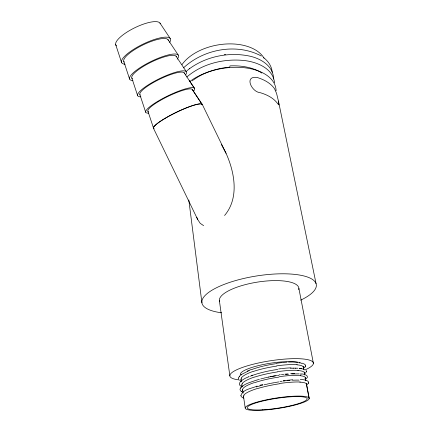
<?xml version="1.0" encoding="UTF-8"?>
<svg xmlns="http://www.w3.org/2000/svg" width="432" height="432" viewBox="0 0 432 432"><rect width="100%" height="100%" fill="white"/><g stroke="black" fill="none" stroke-linecap="round" stroke-linejoin="round"><path stroke-width="0.65" d="M305.397 365.051L305.3 366.682L303.269 368.599M300.283 379.631C302.924 379.183 312.957 380.959 306.644 384.874M238.502 377.951L239.76 375.883L239.225 376.493M238.486 378.038L238.561 379.118M306.455 371.768L306.158 370.408M306.482 371.682L305.213 373.394M308.437 383.206L308.588 382.903M305.095 366.995L305.3 366.682M256.257 380.165C250.841 382.379 243.643 383.492 240.192 388.746C239.155 390.058 242.206 392.197 241.488 391.586L241.78 391.77M240.899 387.574L240.586 387.995M224.575 215.487C239.382 198.067 234.689 172.465 226.066 153.328L202.214 104.296M183.508 67.873C203.591 49.086 236.682 42.8 261.301 56.014M306.245 378.772C310.219 375.759 303.426 373.556 301.05 373.999M186.802 77.009C202.462 63.488 224.316 58.336 244.625 60.561C257.17 62.057 273.154 68.434 274.552 82.831M189.378 68.791C206.334 56.365 228.836 51.808 249.367 56.057C260.604 58.374 273.764 66.101 273.526 79.056M186.975 70.724L189.643 68.575M241.45 374.474L249.394 370.435M240.802 374.949L241.736 374.263M304.209 374.123L304.749 373.756M248.13 377.071C245.284 377.941 234.668 383.432 241.747 386.662M250.328 376.18L252.742 375.305M257.132 386.057C252.018 388.541 242.244 389.232 240.878 395.82M259.945 385.241L262.91 384.458M268.407 377.082L275.33 375.797M283.284 380.657L292.745 379.766M285.579 374.425L288.711 374.144M229.667 66.29L229.954 66.263M291.67 373.955L299.165 373.88M290.466 368.253L293.344 368.161M293.09 368.167L297.875 368.221M295.499 368.156L295.78 368.156M299.738 368.356L304.571 369.36M300.067 368.399L301.698 368.609M302.092 363.177L304.263 364.003L305.44 365.132M243.842 398.185L241.699 397.019L240.851 395.734M242.46 392.137L243.043 392.38M241.326 381.451L239.76 380.592M203.612 225.644L200.2 223.322L197.699 219.505L153.533 128.401M263.336 57.407C268.056 60.923 271.841 66.209 272.176 72.236M159.953 23.063L170.203 38.48M168.005 39.62L178.265 55.058M176.062 56.192L186.332 71.653M189.27 80.514L194.557 88.468M184.129 72.781L194.411 88.252M202.138 104.333L192.202 89.375L202.327 104.728A27.097 4.32 -26 0 0 201.031 103.923M221.432 144.585L226.066 153.328M196.744 217.28L197.699 219.505M139.855 94.543L145.66 112.18M131.819 77.976L137.619 95.596M147.895 111.121L153.608 128.363M123.795 61.425L129.584 79.029M115.668 44.523L121.554 62.473M278.451 101.088L276.561 93.393L274.558 88.765A50.549 28.453 -10 0 0 257.018 77.436C243.799 75.638 251.748 92.016 259.945 92.61A51.116 27.772 -9.9 0 1 277.598 103.604L278.937 104.927L278.451 101.088L316.067 283.651M298.879 288.403L313.389 363.274M303.199 366.536L303.642 368.896M304.241 372.109L304.69 374.501M305.294 377.746L305.743 380.133M303.253 366.817L303.734 369.382M304.29 372.379L304.781 374.987M306.412 383.729L309.161 398.428A32.341 5.281 -8.7 0 1 261.43 410.238A32.341 5.281 -8.7 0 1 260.96 401.058A32.341 5.281 -8.7 0 1 309.161 398.428L306.364 383.481M305.343 378.005L305.834 380.614M243.491 396.301L245.203 407.959M241.002 379.258L241.288 381.208M241.817 384.853L242.109 386.824M242.649 390.544L243.032 393.169M219.364 300.478L229.851 375.791M188.822 200L201.922 302.837M153.922 128.698A27.184 4.331 -26 0 1 175.052 112.963A27.184 4.331 -26 0 1 202.408 104.69M153.997 128.66A27.097 4.32 -26 0 1 170.289 115.425A27.097 4.32 -26 0 1 200.156 103.901M148.397 111.656A24.7 4.563 -25.9 0 1 167.103 96.822A24.7 4.563 -25.9 0 1 192.424 89.791M148.748 113.098A27.173 5.044 -26 0 1 167.767 95.92A27.173 5.044 -26 0 1 193.417 91.26M140.157 94.991A24.689 5.233 -25.9 0 1 159.948 79.072A24.689 5.233 -25.9 0 1 184.415 73.532M140.832 96.806A27.162 5.778 -26 0 1 159.424 78.678A27.162 5.778 -26 0 1 185.479 74.952M132.403 78.694A24.678 5.891 -25.9 0 1 150.476 62.494A24.678 5.891 -25.9 0 1 176.342 56.727M132.943 80.514A27.151 6.507 -26 0 1 151.659 61.177A27.151 6.507 -26 0 1 177.174 59.173M124.157 61.997A24.667 6.545 -25.9 0 1 143.257 44.825A24.667 6.545 -25.9 0 1 168.383 40.559M125.069 64.228A27.14 7.225 -26 0 1 142.652 44.307A27.14 7.225 -26 0 1 169.657 42.368M116.429 45.792A24.662 7.231 -26 0 1 133.92 28.183A24.662 7.231 -26 0 1 160.283 23.722M279.925 381.505A32.044 5.054 -9.7 0 1 282.01 381.229M283.041 381.1A32.044 5.054 -9.7 0 1 285.071 380.867M287.032 380.662A32.044 5.054 -9.7 0 1 289.867 380.414M292.507 380.241A32.044 5.054 -9.7 0 1 299.052 380.128M256.338 386.942A32.06 5.773 -10.4 0 1 260.15 385.835M260.588 385.711A32.06 5.773 -10.4 0 1 261.473 385.479M261.922 385.36A32.06 5.773 -10.4 0 1 262.818 385.133M264.184 384.793A32.06 5.773 -10.4 0 1 266.49 384.253M266.954 384.145A32.06 5.773 -10.4 0 1 267.948 383.929M268.45 383.821A32.06 5.773 -10.4 0 1 269.951 383.503M270.454 383.4A32.06 5.773 -10.4 0 1 274.023 382.72M274.547 382.622A32.06 5.773 -10.4 0 1 278.716 381.931M243.065 391.181A32.027 6.809 -7.8 0 1 242.703 389.48M242.579 389.491A31.995 6.853 -9.2 0 1 253.897 382.73M254.383 382.768A31.979 6.534 -10.3 0 1 279.029 377.087M279.418 376.672A31.957 5.859 -10.4 0 1 300.866 375.689M300.596 375.786A31.957 5.287 -9.9 0 1 304.997 378.594M240.932 375.597A31.666 6.593 -8.8 0 1 264.168 364.338A31.666 6.593 -8.8 0 1 301.709 363.415M239.171 379.917A42.25 8.802 -8.8 0 1 242.811 367.319A42.25 8.802 -8.8 0 1 299.484 358.727A42.25 8.802 -8.8 0 1 304.846 369.959M219.677 301.714A40.225 12.425 -9.1 0 1 258.174 281.993A40.225 12.425 -9.1 0 1 298.76 289.71M221.675 312.811A57.91 17.912 -9.1 0 1 216.362 287.815A57.91 17.912 -9.1 0 1 297.842 274.774A57.91 17.912 -9.1 0 1 300.672 300.164M189.94 81.394A50.269 28.782 -10 0 1 244.301 67.727A50.269 28.782 -10 0 1 276.086 90.779M224.332 54.659A45.16 27.2 -11.6 0 1 225.59 54.518M181.991 64.606A44.761 27.151 -10.2 0 1 224.537 44.102A44.761 27.151 -10.2 0 1 264.049 58.185M299.851 382.131A32.081 4.979 -8.6 0 1 306.461 383.978M279.742 383.47A32.076 4.973 -9.7 0 1 300.267 382.023M256.694 388.811A32.092 5.692 -10.4 0 1 279.558 383.751M243.821 395.226A32.108 6.296 -10.3 0 1 256.311 388.816M243.61 396.965A32.135 6.615 -9 0 1 244.021 395.215M256.608 380.149A31.941 6.599 -10.3 0 1 259.33 379.339M260.75 378.945A31.941 6.599 -10.3 0 1 261.711 378.686M262.202 378.556A31.941 6.599 -10.3 0 1 263.687 378.184M264.184 378.059A31.941 6.599 -10.3 0 1 265.199 377.822M265.739 377.692A31.941 6.599 -10.3 0 1 268.477 377.093M270.14 376.747A31.941 6.599 -10.3 0 1 271.258 376.531M272.398 376.315A31.941 6.599 -10.3 0 1 276.998 375.543M277.571 375.457A31.941 6.599 -10.3 0 1 278.71 375.295M279.067 374.89A31.925 5.929 -10.3 0 1 280.26 374.722M281.443 374.571A31.925 5.929 -10.3 0 1 283.765 374.296M284.899 374.177A31.925 5.929 -10.3 0 1 287.626 373.923M290.682 373.723A31.925 5.929 -10.3 0 1 294.689 373.61M300.251 374.031A31.919 5.362 -9.9 0 1 301.012 374.128M297.859 370.494A31.849 5.443 -8.6 0 1 304.382 372.929M277.754 371.628A31.844 5.438 -9.8 0 1 298.226 370.397M254.772 377.039A31.871 6.145 -10.4 0 1 277.587 371.898M242.114 383.719A31.876 6.739 -10.3 0 1 254.416 377.039M241.958 385.555A31.903 7.042 -9 0 1 242.298 383.708M248.206 376.888A31.849 7.128 -9.2 0 1 249.242 376.445M251.51 375.559A31.849 7.128 -9.2 0 1 252.742 375.116M253.147 375.17A31.828 6.831 -10.3 0 1 257.013 373.907M257.467 373.772A31.828 6.831 -10.3 0 1 277.722 369.441M278.651 368.966A31.811 6.151 -10.4 0 1 281.578 368.593M282.15 368.528A31.811 6.151 -10.4 0 1 291.044 367.859M299.171 368.291A31.806 5.578 -10 0 1 300.64 368.518M296.854 364.802A31.73 5.659 -8.6 0 1 303.345 367.389M276.777 365.845A31.736 5.654 -9.8 0 1 297.205 364.711M253.843 371.282A31.752 6.361 -10.4 0 1 276.62 366.104M241.277 378.092A31.757 6.955 -10.3 0 1 253.487 371.277M241.148 379.976A31.79 7.252 -9 0 1 241.456 378.081M247.352 371.083A31.736 7.349 -9.2 0 1 248.378 370.634M249.475 370.181A31.736 7.349 -9.2 0 1 251.861 369.29M252.25 369.344A31.714 7.047 -10.4 0 1 259.837 366.984M260.323 366.854A31.714 7.047 -10.4 0 1 263.299 366.104M263.839 365.98A31.714 7.047 -10.4 0 1 275.022 363.83M275.594 363.744A31.714 7.047 -10.4 0 1 276.723 363.587M277.036 363.204A31.698 6.367 -10.4 0 1 282.236 362.572M282.798 362.513A31.698 6.367 -10.4 0 1 287.037 362.183M288.522 362.102A31.698 6.367 -10.4 0 1 297.54 362.34M299.338 362.842A31.698 5.8 -10 0 1 299.997 362.977M230.013 65.891A45.5 25.823 -8.7 0 1 261.841 73.062M192.278 80.854A45.571 26.098 -11.3 0 1 193.034 80.271M193.547 79.888A45.571 26.098 -11.3 0 1 229.543 67.176M262.483 409.822A30.316 4.952 -8.7 0 0 307.157 398.747A30.316 4.952 -8.7 0 0 261.905 401.236A30.316 4.952 -8.7 0 0 262.483 409.822"/></g></svg>
